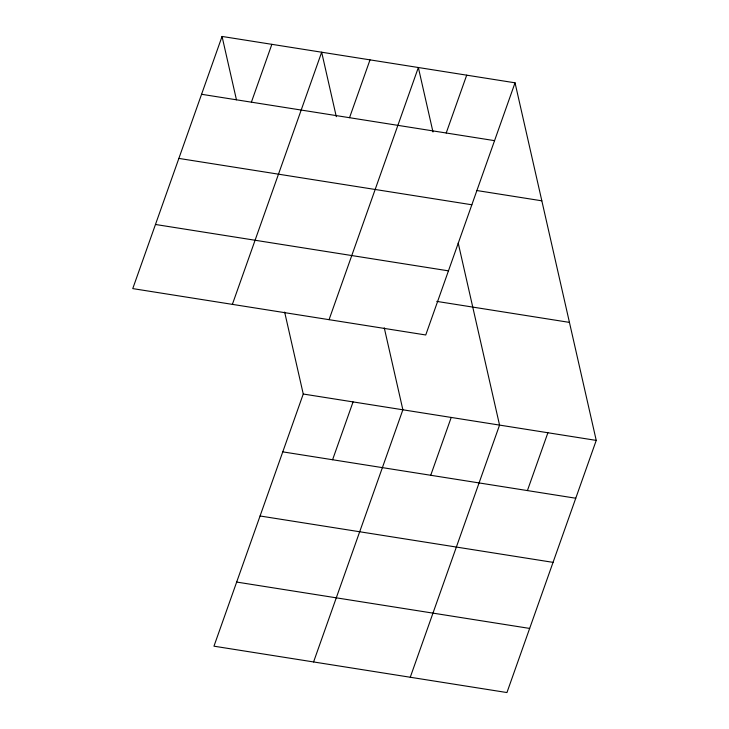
<?xml version="1.0" encoding="UTF-8"?>
<svg xmlns="http://www.w3.org/2000/svg" width="729" height="729" viewBox="0 0 729 729"><rect width="100%" height="100%" fill="white"/><g stroke="black" fill="none" stroke-linecap="round" stroke-linejoin="round"><path stroke-width="1.09" d="M222.053 36.45L132.76 288.602L425.745 334.976L515.038 82.814L222.053 36.45L236.451 99.818M251.387 102.169L271.862 44.332M232.378 304.367L321.671 52.215L336.306 116.676M349.528 117.697L370.013 59.869M329.061 319.676L418.355 67.515L432.99 131.976M284.647 312.085L303.255 394.024L213.962 646.186L506.947 692.55L596.24 440.398L515.038 82.814M446.212 132.997L466.697 75.169M332.588 459.744L353.064 401.907M313.579 661.95L402.873 409.789L384.265 327.85M430.73 475.281L451.215 417.444M410.263 677.25L499.556 425.089L458.213 243.049M527.413 490.581L547.898 432.744M201.578 94.287L494.554 140.651M476.629 190.497L541.829 200.812M178.869 158.412L471.845 204.776M155.468 224.477L448.453 270.851M436.78 301.396L569.44 322.391M303.255 394.024L596.24 440.398M282.779 451.862L575.755 498.226M260.071 515.986L553.047 562.36M236.67 582.061L529.655 628.425"/></g></svg>
